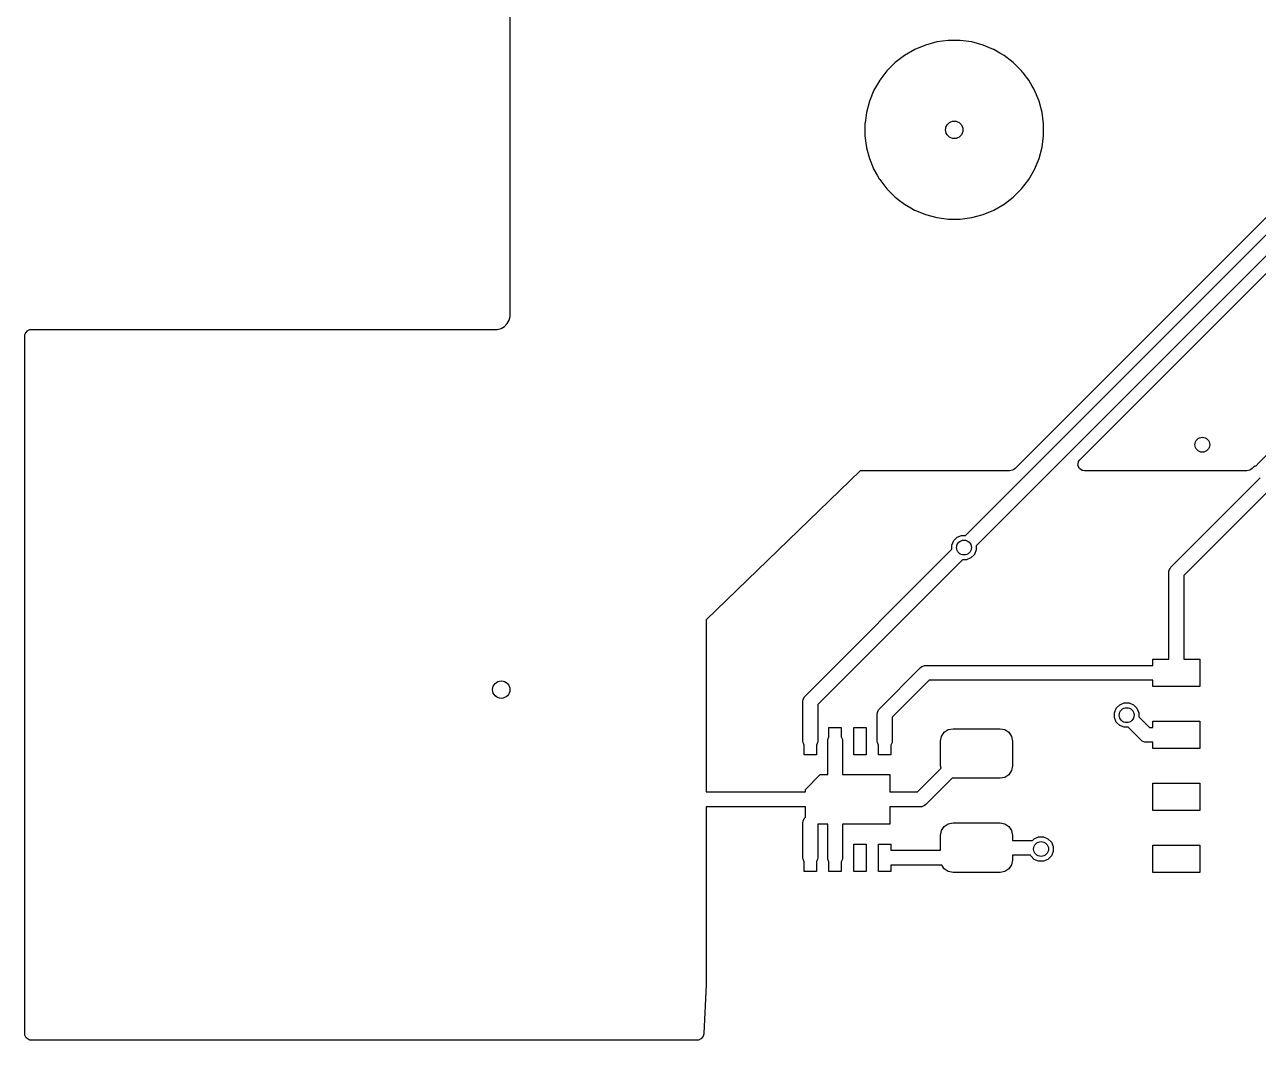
# Model space of a CAD drawing. Header units: inches. Extents: x 0.01 to 5.35, y 0.01 to 3.37.
# Drawn here: x 0.012 to 0.991, y 0.012 to 0.817 of the extents above; entities that cross this region are included whole.
import ezdxf

# ---------------------------------------------------------------- set-up
doc = ezdxf.new("R2010")
doc.units = ezdxf.units.IN
doc.header["$MEASUREMENT"] = 0
doc.layers.add('BLACK', color=250, linetype='CONTINUOUS')

msp = doc.modelspace()

# ---------------------------------------------------------------- linework, layer by layer
at = {"layer": 'BLACK', "linetype": 'CONTINUOUS'}
for p, q in [((0.39711, 0.73874), (0.39711, 0.8367)), ((0.73559, 0.80377), (0.72661, 0.80136)), ((0.74453, 0.80494), (0.73559, 0.80377)), ((0.74456, 0.80495), (0.74453, 0.80494)), ((0.7448, 0.80498), (0.74456, 0.80495)), ((0.75409, 0.80498), (0.7448, 0.80498)), ((0.7448, 0.80498), (0.7448, 0.80498)), ((0.7448, 0.80498), (0.7448, 0.80498)), ((0.7541, 0.80498), (0.75409, 0.80498)), ((0.75417, 0.80497), (0.7541, 0.80498)), ((0.7541, 0.80498), (0.7541, 0.80498)), ((0.76331, 0.80377), (0.75417, 0.80497)), ((0.77228, 0.80136), (0.76331, 0.80377)), ((0.70998, 0.79316), (0.70261, 0.7875)), ((0.71803, 0.79781), (0.70998, 0.79316)), ((0.70998, 0.79316), (0.70998, 0.79316)), ((0.72661, 0.80136), (0.71803, 0.79781)), ((0.71803, 0.79781), (0.71803, 0.79781)), ((0.71803, 0.79781), (0.71803, 0.79781)), ((0.78064, 0.7979), (0.77228, 0.80136)), ((0.78087, 0.79781), (0.78064, 0.7979)), ((0.78571, 0.79501), (0.78087, 0.79781)), ((0.78087, 0.79781), (0.78087, 0.79781)), ((0.78087, 0.79781), (0.78087, 0.79781)), ((0.78087, 0.79781), (0.78087, 0.79781)), ((0.78892, 0.79316), (0.78571, 0.79501)), ((0.78571, 0.79501), (0.78571, 0.79501)), ((0.78893, 0.79315), (0.78892, 0.79316)), ((0.78892, 0.79316), (0.78892, 0.79316)), ((0.78898, 0.79311), (0.78893, 0.79315)), ((0.79629, 0.7875), (0.78898, 0.79311)), ((0.70261, 0.7875), (0.69604, 0.78093)), ((0.70261, 0.7875), (0.70261, 0.7875)), ((0.70261, 0.7875), (0.70261, 0.7875)), ((0.80286, 0.78093), (0.79629, 0.7875)), ((0.79629, 0.7875), (0.79629, 0.7875)), ((0.79629, 0.7875), (0.79629, 0.7875)), ((0.79629, 0.7875), (0.79629, 0.7875)), ((1.12138, 0.78923), (0.79769, 0.46555)), ((0.69025, 0.77338), (0.69014, 0.77313)), ((0.69038, 0.77356), (0.69025, 0.77338)), ((0.69604, 0.78093), (0.69038, 0.77356)), ((0.69604, 0.78093), (0.69604, 0.78093)), ((0.69604, 0.78093), (0.69604, 0.78093)), ((0.75848, 0.41239), (1.12688, 0.78079)), ((0.80361, 0.77996), (0.80286, 0.78093)), ((0.80286, 0.78093), (0.80286, 0.78093)), ((0.80286, 0.78093), (0.80286, 0.78093)), ((0.80286, 0.78093), (0.80286, 0.78093)), ((0.80408, 0.77933), (0.80361, 0.77996)), ((0.80851, 0.77356), (0.80408, 0.77933)), ((0.81129, 0.76876), (0.80851, 0.77356)), ((0.68574, 0.76551), (0.68218, 0.75693)), ((0.69008, 0.77304), (0.68574, 0.76551)), ((0.68574, 0.76551), (0.68574, 0.76551)), ((0.69014, 0.77313), (0.69008, 0.77304)), ((0.69008, 0.77304), (0.69008, 0.77304)), ((1.1335, 0.77071), (0.76684, 0.40404)), ((0.81206, 0.76742), (0.81129, 0.76876)), ((0.81308, 0.76565), (0.81206, 0.76742)), ((0.81313, 0.76558), (0.81308, 0.76565)), ((0.81316, 0.76552), (0.81313, 0.76558)), ((0.81317, 0.7655), (0.81316, 0.76552)), ((0.81672, 0.75693), (0.81317, 0.7655)), ((0.68218, 0.75693), (0.67978, 0.74795)), ((0.81912, 0.74795), (0.81672, 0.75693)), ((0.98976, 0.61302), (1.13566, 0.75892)), ((0.67978, 0.74795), (0.67892, 0.74145)), ((0.82033, 0.73874), (0.81912, 0.74795)), ((0.39711, 0.58608), (0.39711, 0.73874)), ((0.67892, 0.74145), (0.67856, 0.73874)), ((0.67856, 0.73874), (0.67856, 0.73874)), ((0.67856, 0.73874), (0.67856, 0.72945)), ((0.82033, 0.72945), (0.82033, 0.73874)), ((0.67856, 0.72945), (0.67856, 0.72945)), ((0.67856, 0.72945), (0.67859, 0.72922)), ((0.67859, 0.72922), (0.67958, 0.72174)), ((0.81912, 0.72024), (0.82033, 0.72945)), ((0.67958, 0.72174), (0.67978, 0.72024)), ((0.67978, 0.72024), (0.67991, 0.71973)), ((0.67991, 0.71973), (0.68218, 0.71126)), ((0.81672, 0.71126), (0.81912, 0.72024)), ((0.68218, 0.71126), (0.68574, 0.70268)), ((0.81316, 0.70268), (0.81672, 0.71126)), ((0.68574, 0.70268), (0.68574, 0.70267)), ((0.68574, 0.70267), (0.68839, 0.69808)), ((0.68839, 0.69808), (0.68998, 0.69533)), ((0.68998, 0.69533), (0.69038, 0.69463)), ((0.80851, 0.69463), (0.81316, 0.70268)), ((0.69038, 0.69463), (0.69039, 0.69462)), ((0.69039, 0.69462), (0.69043, 0.69457)), ((0.69043, 0.69457), (0.69604, 0.68726)), ((0.69604, 0.68726), (0.69604, 0.68726)), ((0.69604, 0.68726), (0.69604, 0.68726)), ((0.69604, 0.68726), (0.69604, 0.68726)), ((0.69604, 0.68726), (0.70261, 0.68069)), ((0.79629, 0.68069), (0.80286, 0.68726)), ((0.80286, 0.68726), (0.80851, 0.69463)), ((0.70261, 0.68069), (0.70261, 0.68069)), ((0.70261, 0.68069), (0.70261, 0.68068)), ((0.70261, 0.68068), (0.70261, 0.68068)), ((0.70261, 0.68068), (0.7034, 0.68008)), ((0.7034, 0.68008), (0.70493, 0.6789)), ((0.70493, 0.6789), (0.70998, 0.67503)), ((0.78892, 0.67503), (0.79629, 0.68069)), ((0.70998, 0.67503), (0.71489, 0.67219)), ((0.71489, 0.67219), (0.71489, 0.67219)), ((0.71489, 0.67219), (0.71789, 0.67046)), ((0.71789, 0.67046), (0.71796, 0.67042)), ((0.71796, 0.67042), (0.71802, 0.67039)), ((0.71802, 0.67039), (0.71805, 0.67037)), ((0.71805, 0.67037), (0.72661, 0.66683)), ((0.72661, 0.66683), (0.73559, 0.66442)), ((0.76331, 0.66442), (0.77228, 0.66683)), ((0.77228, 0.66683), (0.78087, 0.67038)), ((0.78087, 0.67038), (0.78892, 0.67503)), ((0.73559, 0.66442), (0.7448, 0.66321)), ((0.7448, 0.66321), (0.7448, 0.66321)), ((0.7448, 0.66321), (0.75409, 0.66321)), ((0.75409, 0.66321), (0.76331, 0.66442)), ((0.75409, 0.66321), (0.75409, 0.66321)), ((1.1575, 0.6361), (0.98989, 0.46849)), ((0.8491, 0.47236), (0.98976, 0.61302)), ((0.38984, 0.57661), (0.39254, 0.57817)), ((0.39254, 0.57817), (0.39474, 0.58037)), ((0.39474, 0.58037), (0.3963, 0.58307)), ((0.3963, 0.58307), (0.39711, 0.58608)), ((0.01183, 0.57022), (0.01203, 0.5716)), ((0.01183, 0.01724), (0.01183, 0.57022)), ((0.01203, 0.5716), (0.0122, 0.57219)), ((0.01203, 0.5716), (0.01203, 0.5716)), ((0.0122, 0.57219), (0.01369, 0.5745)), ((0.01369, 0.5745), (0.01374, 0.57455)), ((0.01374, 0.57455), (0.0159, 0.57563)), ((0.0159, 0.57563), (0.0162, 0.5757)), ((0.0162, 0.5757), (0.01724, 0.57581)), ((0.01724, 0.57581), (0.38683, 0.57581)), ((0.38683, 0.57581), (0.38984, 0.57661)), ((0.38683, 0.57581), (0.38683, 0.57581)), ((0.84759, 0.46793), (0.84799, 0.47066)), ((0.84799, 0.47066), (0.84811, 0.47093)), ((0.84811, 0.47093), (0.8491, 0.47236)), ((0.67465, 0.46362), (0.5526, 0.34551)), ((0.79333, 0.46362), (0.67465, 0.46362)), ((0.79567, 0.46422), (0.79333, 0.46362)), ((0.79658, 0.46472), (0.79567, 0.46422)), ((0.79769, 0.46555), (0.79658, 0.46472)), ((0.84874, 0.46543), (0.84759, 0.46793)), ((0.85105, 0.46395), (0.84874, 0.46543)), ((0.85148, 0.46382), (0.85105, 0.46395)), ((0.85285, 0.46362), (0.85148, 0.46382)), ((0.98156, 0.46362), (0.85285, 0.46362)), ((0.9839, 0.46422), (0.98156, 0.46362)), ((0.9848, 0.46472), (0.9839, 0.46422)), ((0.98592, 0.46555), (0.9848, 0.46472)), ((0.98676, 0.4664), (0.98592, 0.46555)), ((0.98677, 0.4664), (0.98676, 0.4664)), ((0.9883, 0.46729), (0.98677, 0.4664)), ((0.98677, 0.4664), (0.98677, 0.4664)), ((0.98838, 0.46733), (0.9883, 0.46729)), ((0.9883, 0.46729), (0.9883, 0.46729)), ((0.9884, 0.46734), (0.98838, 0.46733)), ((0.98845, 0.46737), (0.9884, 0.46734)), ((0.98891, 0.46768), (0.98845, 0.46738)), ((0.98845, 0.46738), (0.98845, 0.46737)), ((0.98845, 0.46737), (0.98845, 0.46737)), ((0.98941, 0.46807), (0.98891, 0.46768)), ((0.98989, 0.46849), (0.98941, 0.46807)), ((0.9214, 0.38709), (0.99227, 0.45796)), ((0.99927, 0.44825), (0.93149, 0.38047)), ((0.75171, 0.41092), (0.75526, 0.41239)), ((0.75526, 0.41239), (0.75848, 0.41239)), ((0.63105, 0.28496), (0.74753, 0.40144)), ((0.74753, 0.40466), (0.749, 0.40821)), ((0.74753, 0.40144), (0.74753, 0.40466)), ((0.749, 0.40821), (0.75171, 0.41092)), ((0.76684, 0.40404), (0.76684, 0.40082)), ((0.75588, 0.39308), (0.64113, 0.27834)), ((0.7591, 0.39308), (0.75588, 0.39308)), ((0.76265, 0.39455), (0.7591, 0.39308)), ((0.76537, 0.39727), (0.76265, 0.39455)), ((0.76684, 0.40082), (0.76537, 0.39727)), ((0.91968, 0.38291), (0.91979, 0.38407)), ((0.91968, 0.31416), (0.91968, 0.38291)), ((0.91979, 0.38407), (0.92025, 0.38519)), ((0.92025, 0.38519), (0.92067, 0.38619)), ((0.92067, 0.38619), (0.9214, 0.38709)), ((0.93149, 0.38047), (0.93149, 0.31416)), ((0.5526, 0.34551), (0.5526, 0.20885)), ((0.90688, 0.30924), (0.90688, 0.31416)), ((0.90688, 0.31416), (0.91968, 0.31416)), ((0.93149, 0.31416), (0.94428, 0.31416)), ((0.94428, 0.31416), (0.94428, 0.29251)), ((0.69011, 0.27484), (0.72278, 0.30751)), ((0.72278, 0.30751), (0.72368, 0.30825)), ((0.72368, 0.30825), (0.72527, 0.3089)), ((0.72527, 0.3089), (0.72581, 0.30913)), ((0.72581, 0.30913), (0.72696, 0.30924)), ((0.72696, 0.30924), (0.90688, 0.30924)), ((0.7294, 0.29743), (0.70019, 0.26821)), ((0.90688, 0.29743), (0.7294, 0.29743)), ((0.90688, 0.29251), (0.90688, 0.29743)), ((0.62981, 0.28284), (0.63032, 0.28406)), ((0.63032, 0.28406), (0.63105, 0.28496)), ((0.94428, 0.29251), (0.90688, 0.29251)), ((0.62932, 0.28078), (0.62943, 0.28193)), ((0.62932, 0.2492), (0.62932, 0.28078)), ((0.62943, 0.28193), (0.62981, 0.28284)), ((0.64113, 0.27834), (0.64113, 0.2492)), ((0.68937, 0.27394), (0.69011, 0.27484)), ((0.87656, 0.27169), (0.87803, 0.27524)), ((0.87803, 0.27524), (0.88074, 0.27796)), ((0.88074, 0.27796), (0.88429, 0.27943)), ((0.88429, 0.27943), (0.88813, 0.27943)), ((0.88813, 0.27943), (0.89168, 0.27796)), ((0.89168, 0.27796), (0.89439, 0.27524)), ((0.89439, 0.27524), (0.89586, 0.27169)), ((0.68838, 0.27066), (0.68849, 0.27181)), ((0.68838, 0.2492), (0.68838, 0.27066)), ((0.68849, 0.27181), (0.68885, 0.27269)), ((0.68885, 0.27269), (0.68937, 0.27394)), ((0.70019, 0.26821), (0.70019, 0.2492)), ((0.87656, 0.26785), (0.87656, 0.27169)), ((0.87803, 0.26431), (0.87656, 0.26785)), ((0.88074, 0.26159), (0.87803, 0.26431)), ((0.89586, 0.27169), (0.89586, 0.26847)), ((0.89586, 0.26847), (0.90431, 0.26003)), ((0.90688, 0.26003), (0.90688, 0.26495)), ((0.90688, 0.26495), (0.94428, 0.26495)), ((0.94428, 0.26495), (0.94428, 0.2433)), ((0.64999, 0.25246), (0.64999, 0.26003)), ((0.64999, 0.26003), (0.65983, 0.26003)), ((0.65983, 0.26003), (0.65983, 0.25246)), ((0.66968, 0.23838), (0.66968, 0.26003)), ((0.66968, 0.26003), (0.67952, 0.26003)), ((0.67952, 0.26003), (0.67952, 0.23838)), ((0.73937, 0.25297), (0.7415, 0.25616)), ((0.7415, 0.25616), (0.7447, 0.2583)), ((0.7447, 0.2583), (0.74846, 0.25905)), ((0.74846, 0.25905), (0.78587, 0.25905)), ((0.78587, 0.25905), (0.78963, 0.2583)), ((0.78963, 0.2583), (0.79283, 0.25616)), ((0.79283, 0.25616), (0.79496, 0.25297)), ((0.88429, 0.26012), (0.88074, 0.26159)), ((0.88751, 0.26012), (0.88429, 0.26012)), ((0.89768, 0.24995), (0.88751, 0.26012)), ((0.90431, 0.26003), (0.90688, 0.26003)), ((0.62943, 0.24805), (0.62932, 0.2492)), ((0.63031, 0.24595), (0.62943, 0.24805)), ((0.63031, 0.23838), (0.63031, 0.24595)), ((0.64102, 0.24805), (0.64015, 0.24595)), ((0.64015, 0.24595), (0.64015, 0.23838)), ((0.64113, 0.2492), (0.64102, 0.24805)), ((0.64901, 0.2492), (0.64912, 0.25035)), ((0.64901, 0.22263), (0.64901, 0.2492)), ((0.64912, 0.25035), (0.64999, 0.25246)), ((0.65983, 0.25246), (0.6607, 0.25035)), ((0.6607, 0.25035), (0.66082, 0.2492)), ((0.66082, 0.2492), (0.66082, 0.22263)), ((0.68849, 0.24805), (0.68838, 0.2492)), ((0.68936, 0.24595), (0.68849, 0.24805)), ((0.68936, 0.23838), (0.68936, 0.24595)), ((0.70007, 0.24805), (0.6992, 0.24595)), ((0.6992, 0.24595), (0.6992, 0.23838)), ((0.70019, 0.2492), (0.70007, 0.24805)), ((0.73862, 0.2492), (0.73937, 0.25297)), ((0.73862, 0.22952), (0.73862, 0.2492)), ((0.79496, 0.25297), (0.79571, 0.2492)), ((0.79571, 0.2492), (0.79571, 0.22952)), ((0.89858, 0.24921), (0.89768, 0.24995)), ((0.89983, 0.2487), (0.89858, 0.24921)), ((0.90071, 0.24833), (0.89983, 0.2487)), ((0.90186, 0.24822), (0.90071, 0.24833)), ((0.90688, 0.24822), (0.90186, 0.24822)), ((0.90688, 0.2433), (0.90688, 0.24822)), ((0.64015, 0.23838), (0.63031, 0.23838)), ((0.67952, 0.23838), (0.66968, 0.23838)), ((0.6992, 0.23838), (0.68936, 0.23838)), ((0.94428, 0.2433), (0.90688, 0.2433)), ((0.72018, 0.20885), (0.73899, 0.22766)), ((0.73899, 0.22766), (0.73862, 0.22952)), ((0.79496, 0.22575), (0.79283, 0.22256)), ((0.79571, 0.22952), (0.79496, 0.22575)), ((0.63129, 0.21082), (0.6431, 0.22263)), ((0.6431, 0.22263), (0.64901, 0.22263)), ((0.66082, 0.22263), (0.69822, 0.22263)), ((0.69822, 0.22263), (0.69822, 0.20885)), ((0.74784, 0.2198), (0.7268, 0.19877)), ((0.74846, 0.21968), (0.74784, 0.2198)), ((0.78587, 0.21968), (0.74846, 0.21968)), ((0.78963, 0.22042), (0.78587, 0.21968)), ((0.79283, 0.22256), (0.78963, 0.22042)), ((0.90688, 0.19408), (0.90688, 0.21574)), ((0.90688, 0.21574), (0.94428, 0.21574)), ((0.94428, 0.21574), (0.94428, 0.19408)), ((0.5526, 0.20885), (0.63129, 0.20885)), ((0.63129, 0.20885), (0.63129, 0.21082)), ((0.69822, 0.20885), (0.72018, 0.20885)), ((0.63129, 0.19704), (0.5526, 0.19704)), ((0.5526, 0.19704), (0.5526, 0.05632)), ((0.63129, 0.18889), (0.63129, 0.19704)), ((0.72263, 0.19704), (0.69822, 0.19704)), ((0.69822, 0.19704), (0.69822, 0.18326)), ((0.72378, 0.19715), (0.72263, 0.19704)), ((0.72466, 0.19752), (0.72378, 0.19715)), ((0.72591, 0.19803), (0.72466, 0.19752)), ((0.7268, 0.19877), (0.72591, 0.19803)), ((0.62943, 0.18579), (0.63032, 0.18792)), ((0.63032, 0.18792), (0.63129, 0.18889)), ((0.94428, 0.19408), (0.90688, 0.19408)), ((0.62932, 0.18464), (0.62943, 0.18579)), ((0.62932, 0.15668), (0.62932, 0.18464)), ((0.64901, 0.18326), (0.64113, 0.18326)), ((0.64113, 0.18326), (0.64113, 0.15668)), ((0.64901, 0.15668), (0.64901, 0.18326)), ((0.69822, 0.18326), (0.66082, 0.18326)), ((0.66082, 0.18326), (0.66082, 0.15668)), ((0.73862, 0.1744), (0.73937, 0.17817)), ((0.73937, 0.17817), (0.7415, 0.18136)), ((0.7415, 0.18136), (0.7447, 0.18349)), ((0.7447, 0.18349), (0.74846, 0.18424)), ((0.74846, 0.18424), (0.78587, 0.18424)), ((0.78587, 0.18424), (0.78963, 0.18349)), ((0.78963, 0.18349), (0.79283, 0.18136)), ((0.79283, 0.18136), (0.79496, 0.17817)), ((0.79496, 0.17817), (0.79571, 0.1744)), ((0.66968, 0.14586), (0.66968, 0.16751)), ((0.66968, 0.16751), (0.67952, 0.16751)), ((0.67952, 0.16751), (0.67952, 0.14586)), ((0.68936, 0.14586), (0.68936, 0.16751)), ((0.68936, 0.16751), (0.6992, 0.16751)), ((0.6992, 0.16751), (0.6992, 0.16259)), ((0.73862, 0.16259), (0.73862, 0.1744)), ((0.79571, 0.1744), (0.79571, 0.17046)), ((0.79571, 0.17046), (0.81154, 0.17046)), ((0.81154, 0.17046), (0.81283, 0.17176)), ((0.81283, 0.17176), (0.81638, 0.17323)), ((0.81638, 0.17323), (0.82022, 0.17323)), ((0.82022, 0.17323), (0.82377, 0.17176)), ((0.82377, 0.17176), (0.82648, 0.16904)), ((0.82648, 0.16904), (0.82795, 0.16549)), ((0.90688, 0.14487), (0.90688, 0.16653)), ((0.90688, 0.16653), (0.94428, 0.16653)), ((0.94428, 0.16653), (0.94428, 0.14487)), ((0.62943, 0.15553), (0.62932, 0.15668)), ((0.64113, 0.15668), (0.64102, 0.15553)), ((0.64912, 0.15553), (0.64901, 0.15668)), ((0.66082, 0.15668), (0.6607, 0.15553)), ((0.6992, 0.16259), (0.73862, 0.16259)), ((0.80989, 0.15865), (0.79571, 0.15865)), ((0.79571, 0.15865), (0.79571, 0.15471)), ((0.81011, 0.1581), (0.80989, 0.15865)), ((0.81283, 0.15539), (0.81011, 0.1581)), ((0.82648, 0.1581), (0.82377, 0.15539)), ((0.82795, 0.16165), (0.82648, 0.1581)), ((0.82795, 0.16549), (0.82795, 0.16165)), ((0.63031, 0.15343), (0.62943, 0.15553)), ((0.63031, 0.14586), (0.63031, 0.15343)), ((0.64102, 0.15553), (0.64015, 0.15343)), ((0.64015, 0.15343), (0.64015, 0.14586)), ((0.64999, 0.15343), (0.64912, 0.15553)), ((0.64999, 0.14586), (0.64999, 0.15343)), ((0.6607, 0.15553), (0.65983, 0.15343)), ((0.65983, 0.15343), (0.65983, 0.14586)), ((0.73949, 0.15078), (0.6992, 0.15078)), ((0.6992, 0.15078), (0.6992, 0.14586)), ((0.7415, 0.14775), (0.73949, 0.15078)), ((0.7447, 0.14562), (0.7415, 0.14775)), ((0.79283, 0.14775), (0.78963, 0.14562)), ((0.79496, 0.15095), (0.79283, 0.14775)), ((0.79571, 0.15471), (0.79496, 0.15095)), ((0.81638, 0.15392), (0.81283, 0.15539)), ((0.82022, 0.15392), (0.81638, 0.15392)), ((0.82377, 0.15539), (0.82022, 0.15392)), ((0.64015, 0.14586), (0.63031, 0.14586)), ((0.65983, 0.14586), (0.64999, 0.14586)), ((0.67952, 0.14586), (0.66968, 0.14586)), ((0.6992, 0.14586), (0.68936, 0.14586)), ((0.74846, 0.14487), (0.7447, 0.14562)), ((0.78587, 0.14487), (0.74846, 0.14487)), ((0.78963, 0.14562), (0.78587, 0.14487)), ((0.94428, 0.14487), (0.90688, 0.14487)), ((0.55259, 0.05596), (0.55065, 0.01717)), ((0.5526, 0.0562), (0.55259, 0.05608)), ((0.55259, 0.05608), (0.55259, 0.05608)), ((0.55259, 0.05608), (0.55259, 0.05596)), ((0.5526, 0.05632), (0.5526, 0.0562)), ((0.01194, 0.0162), (0.01183, 0.01724)), ((0.01201, 0.0159), (0.01194, 0.0162)), ((0.01309, 0.01374), (0.01201, 0.0159)), ((0.01314, 0.01369), (0.01309, 0.01374)), ((0.01545, 0.0122), (0.01314, 0.01369)), ((0.01604, 0.01203), (0.01545, 0.0122)), ((0.01741, 0.01183), (0.01604, 0.01203)), ((0.54528, 0.01183), (0.01741, 0.01183)), ((0.54619, 0.01192), (0.54528, 0.01183)), ((0.54638, 0.01195), (0.54619, 0.01192)), ((0.54847, 0.0129), (0.54638, 0.01195)), ((0.54858, 0.01299), (0.54847, 0.0129)), ((0.55018, 0.01522), (0.54858, 0.01299)), ((0.55038, 0.01581), (0.55018, 0.01522)), ((0.55065, 0.01717), (0.55038, 0.01581))]:
    msp.add_line(p, q, dxfattribs=at)
at = {"layer": 'BLACK'}
for centre, radius in [((0.74945, 0.73409), 0.00689), ((0.74945, 0.73409), 0.00689), ((0.9463, 0.48429), 0.00591), ((0.75718, 0.40274), 0.00591), ((0.39, 0.29), 0.00689), ((0.88621, 0.26977), 0.00591), ((0.8183, 0.16357), 0.00591)]:
    msp.add_circle(centre, radius, dxfattribs=at)
at = {"layer": 'WHITE'}
for centre, radius in [((0.9463, 0.48429), 0.00591), ((0.75718, 0.40274), 0.00591), ((0.39, 0.29), 0.00689), ((0.88621, 0.26977), 0.00591), ((0.8183, 0.16357), 0.00591)]:
    msp.add_circle(centre, radius, dxfattribs=at)

doc.saveas('drawing.dxf')
